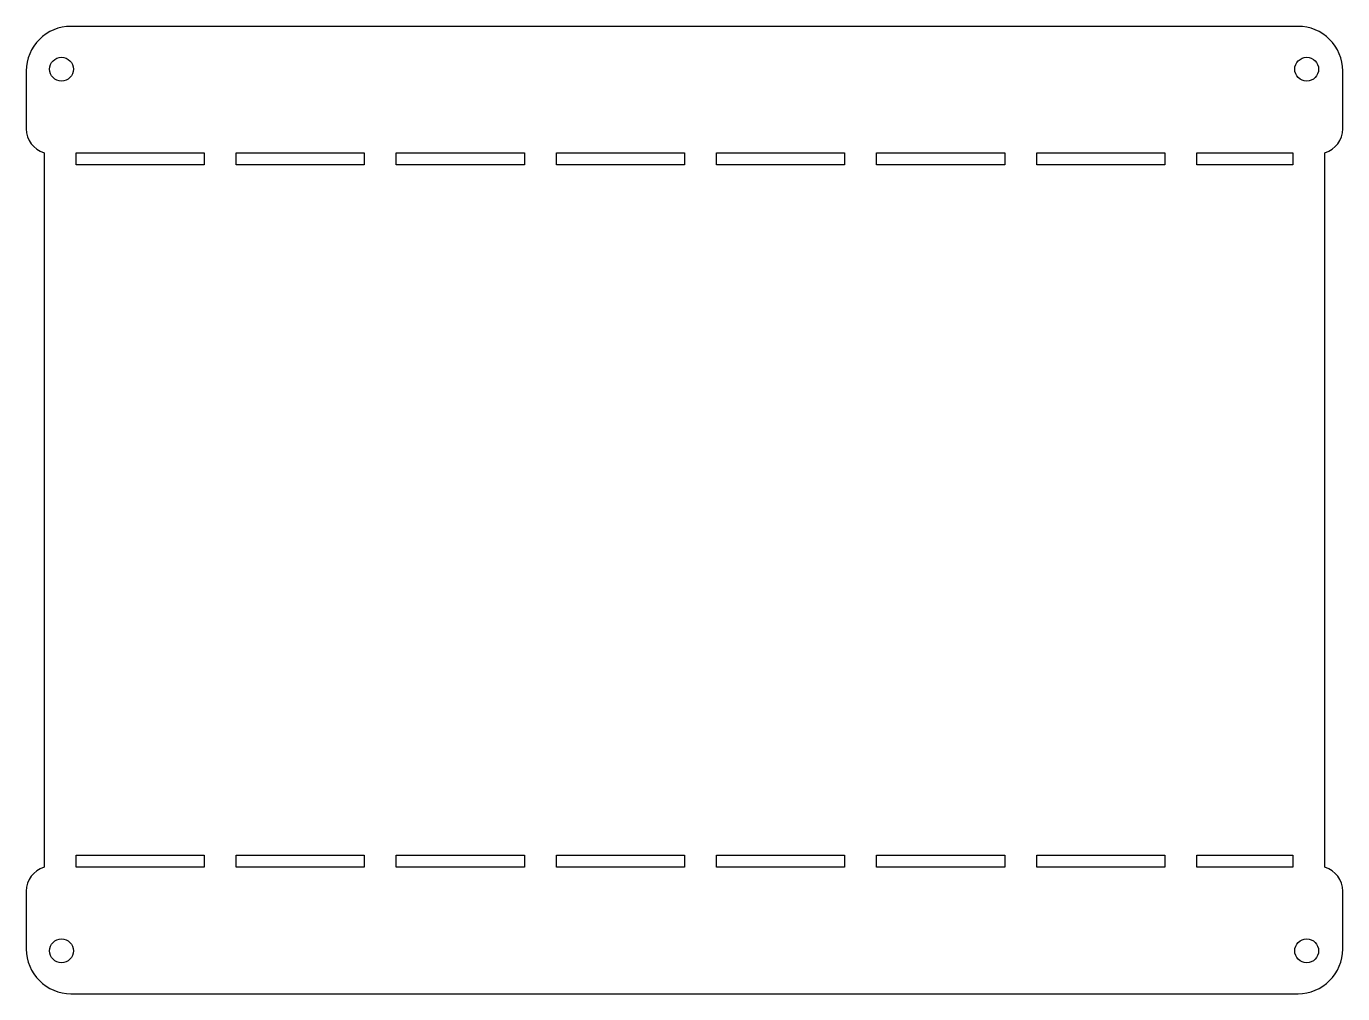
# Model space of a CAD drawing. Header units: millimetres. Extents: x -187 to 183, y -137 to 134.
import ezdxf

# ---------------------------------------------------------------- set-up
doc = ezdxf.new("R2010")
doc.units = ezdxf.units.MM
doc.layers.get('0').update_dxf_attribs({"linetype": 'CONTINUOUS'})

msp = doc.modelspace()

# ---------------------------------------------------------------- linework, layer by layer
msp.add_lwpolyline([(178.33, -101.83), (178.33, 98.96, 0.331679), (183.33, 105.67), (183.33, 121.96, 0.414214), (170.83, 134.46), (-174.17, 134.46, 0.414214), (-186.67, 121.96), (-186.67, 105.67, 0.331679), (-181.67, 98.96), (-181.67, -101.83, 0.331679), (-186.67, -108.54), (-186.67, -124.83, 0.414214), (-174.17, -137.33), (170.83, -137.33, 0.414214), (183.33, -124.83), (183.33, -108.54, 0.331679)], format="xyb", close=True)
for points in [[(-172.67, 98.96), (-136.67, 98.96), (-136.67, 95.57), (-172.67, 95.57)], [(-127.67, 98.96), (-91.67, 98.96), (-91.67, 95.57), (-127.67, 95.57)], [(-82.67, 98.96), (-46.67, 98.96), (-46.67, 95.57), (-82.67, 95.57)], [(-37.67, 98.96), (-1.67, 98.96), (-1.67, 95.57), (-37.67, 95.57)], [(7.33, 98.96), (43.33, 98.96), (43.33, 95.57), (7.33, 95.57)], [(52.33, 98.96), (88.33, 98.96), (88.33, 95.57), (52.33, 95.57)], [(97.33, 98.96), (133.33, 98.96), (133.33, 95.57), (97.33, 95.57)], [(142.33, 98.96), (169.33, 98.96), (169.33, 95.57), (142.33, 95.57)], [(-136.67, -101.83), (-172.67, -101.83), (-172.67, -98.43), (-136.67, -98.43)], [(-127.67, -98.43), (-91.67, -98.43), (-91.67, -101.83), (-127.67, -101.83)], [(-82.67, -98.43), (-46.67, -98.43), (-46.67, -101.83), (-82.67, -101.83)], [(-37.67, -98.43), (-1.67, -98.43), (-1.67, -101.83), (-37.67, -101.83)], [(43.33, -101.83), (7.33, -101.83), (7.33, -98.43), (43.33, -98.43)], [(88.33, -101.83), (52.33, -101.83), (52.33, -98.43), (88.33, -98.43)], [(97.33, -98.43), (133.33, -98.43), (133.33, -101.83), (97.33, -101.83)], [(169.33, -101.83), (142.33, -101.83), (142.33, -98.43), (169.33, -98.43)]]:
    msp.add_lwpolyline(points, close=True)
for centre in [(-176.79, 122.41), (173.21, 122.41), (-176.79, -125.28), (173.21, -125.28)]:
    msp.add_circle(centre, 3.35)

doc.saveas('drawing.dxf')
